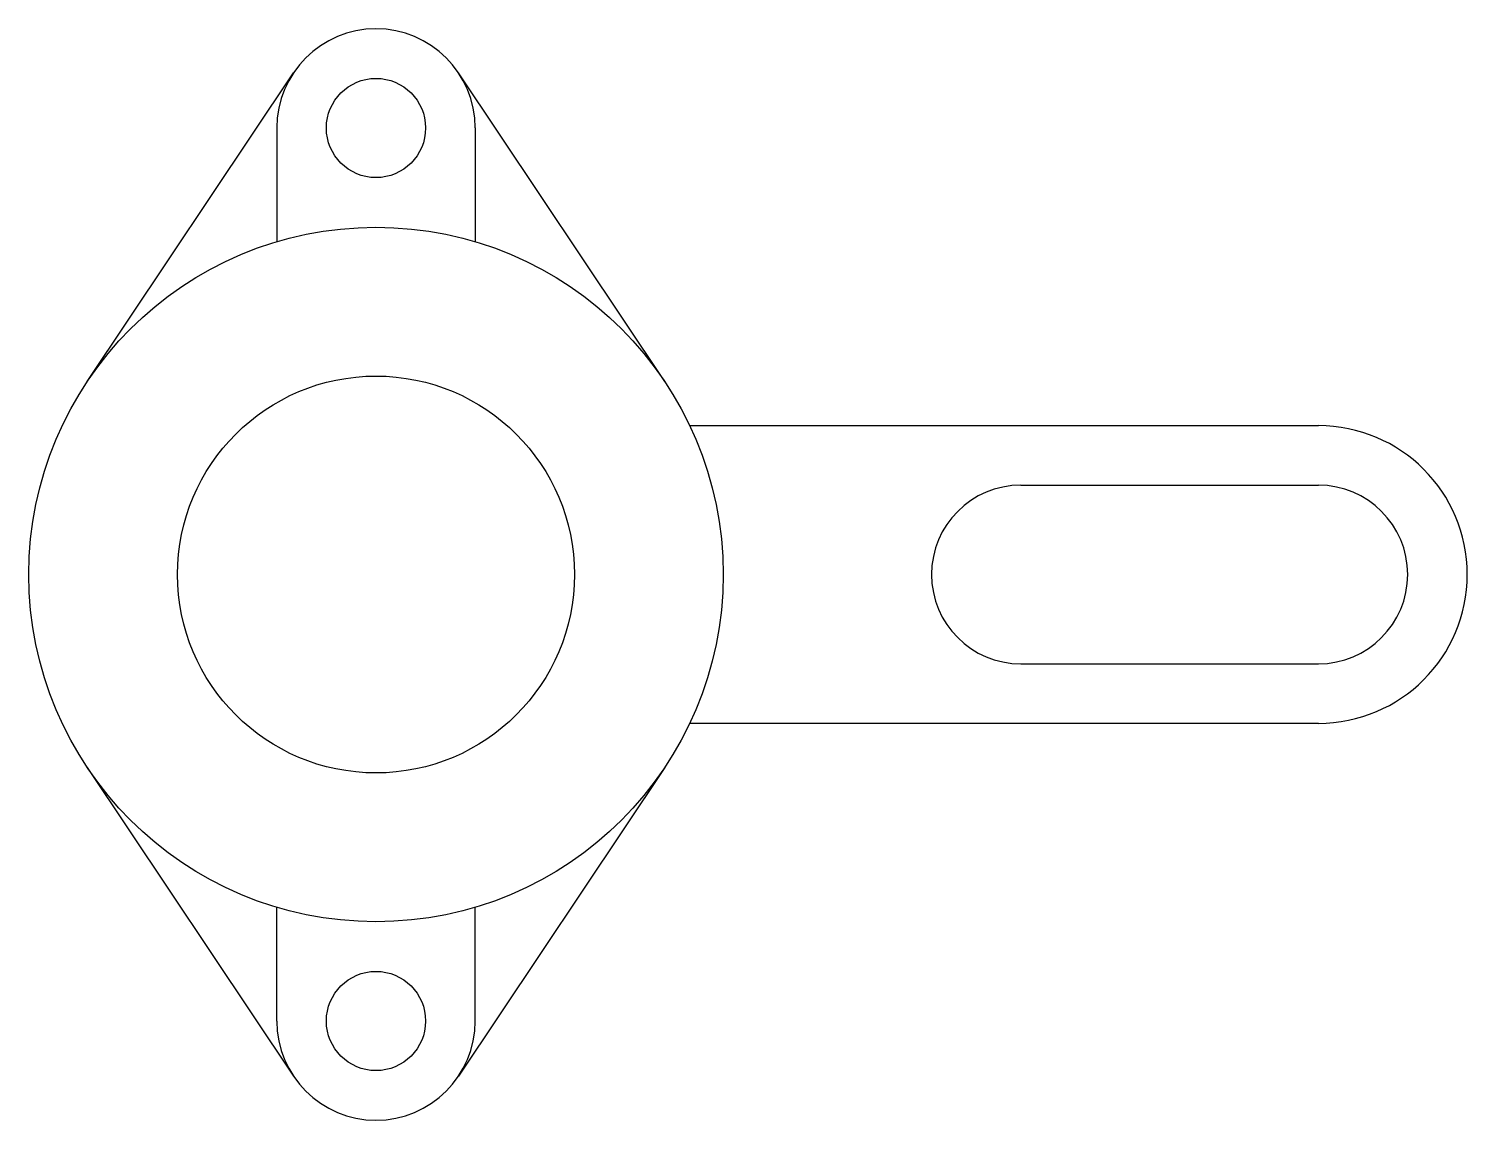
# Model space of a CAD drawing. Header units: millimetres. Extents: x 17 to 162, y -33 to 77.
import ezdxf

# ---------------------------------------------------------------- set-up
doc = ezdxf.new("R2010")
doc.units = ezdxf.units.MM
doc.layers.add('Contorno', color=7, linetype='Continuous', lineweight=25, true_color=0xffffff)

msp = doc.modelspace()

# ---------------------------------------------------------------- linework, layer by layer
at = {"layer": 'Contorno'}
for p, q in [((22.9, 41.44), (43.69, 72.56)), ((81.1, 41.44), (60.31, 72.56)), ((42, 67), (42, 55.54)), ((62, 67), (62, 55.54)), ((83.62, 37), (147, 37)), ((147, 37), (147, 37)), ((147, 37), (147, 37)), ((117, 31), (147, 31)), ((117, 13), (147, 13)), ((147, 7), (83.62, 7)), ((22.9, 2.56), (43.69, -28.56)), ((81.1, 2.56), (60.31, -28.56)), ((42, -23), (42, -11.54)), ((62, -23), (62, -11.54))]:
    msp.add_line(p, q, dxfattribs=at)
for centre, radius in [((52, 67), 5), ((52, 22), 35), ((52, 22), 20), ((52, -23), 5)]:
    msp.add_circle(centre, radius, dxfattribs=at)
for centre, radius, start, end in [((52, 67), 10, 0, 180), ((147, 22), 15, 270, 90), ((117, 22), 9, 90, 270), ((147, 22), 9, 270, 90), ((52, -23), 10, 180, 0)]:
    msp.add_arc(centre, radius, start, end, dxfattribs=at)

doc.saveas('drawing.dxf')
